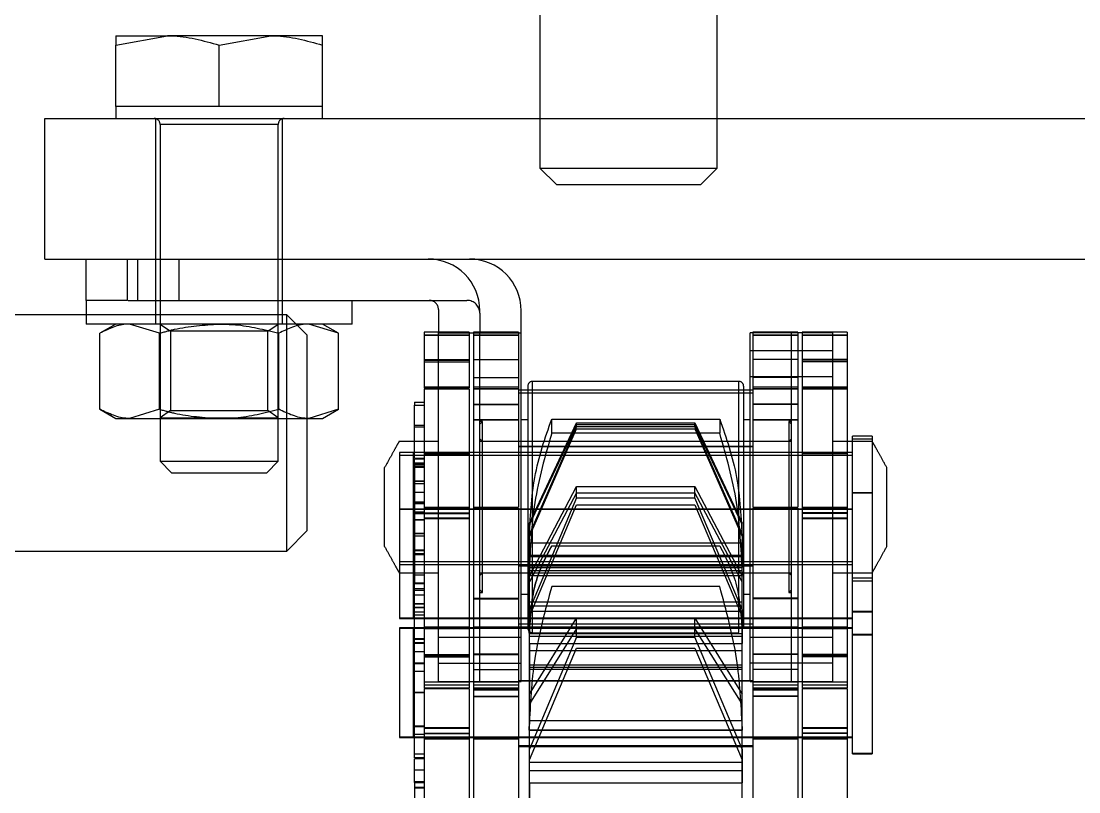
# Model space of a CAD drawing. Header units: metres. Extents: x 0 to 21025, y 0 to 14850.
# Drawn here: x 8611.35 to 8647.15, y 13245.87 to 13271.98 of the extents above; entities that cross this region are included whole.
import ezdxf

# ---------------------------------------------------------------- set-up
doc = ezdxf.new("R2010")
doc.units = ezdxf.units.M
doc.header["$LTSCALE"] = 25
doc.linetypes.add('HIDDEN2', pattern=[4.7625, 3.175, -1.5875])
doc.layers.add('ST1', color=7, linetype='HIDDEN2')

msp = doc.modelspace()

# ---------------------------------------------------------------- linework, layer by layer
at = {"layer": 'ST1'}
for p, q in [((8628.909, 13291.444), (8628.909, 13266.998)), ((8634.909, 13266.998), (8634.909, 13291.444)), ((8614.549, 13271.171), (8616.299, 13271.484)), ((8614.549, 13271.484), (8616.299, 13271.484)), ((8614.549, 13269.084), (8614.549, 13271.171)), ((8619.799, 13271.484), (8616.299, 13271.484)), ((8618.049, 13271.171), (8619.799, 13271.484)), ((8618.049, 13269.084), (8618.049, 13271.171)), ((8621.549, 13271.484), (8619.799, 13271.484)), ((8621.549, 13269.084), (8621.549, 13271.171)), ((8616.299, 13269.084), (8614.549, 13269.084)), ((8614.549, 13269.084), (8614.549, 13268.684)), ((8618.049, 13269.084), (8616.299, 13269.084)), ((8619.799, 13269.084), (8618.049, 13269.084)), ((8621.549, 13269.084), (8619.799, 13269.084)), ((8621.549, 13268.684), (8621.549, 13269.084)), ((8612.149, 13263.921), (8612.149, 13268.684)), ((8612.149, 13268.684), (8667.149, 13268.684)), ((8615.899, 13268.684), (8615.899, 13263.921)), ((8620.199, 13263.921), (8620.199, 13268.684)), ((8620.049, 13268.484), (8616.049, 13268.484)), ((8616.049, 13268.484), (8616.049, 13257.074)), ((8620.049, 13257.074), (8620.049, 13268.484)), ((8628.909, 13266.998), (8634.909, 13266.998)), ((8628.909, 13266.998), (8629.463, 13266.444)), ((8634.354, 13266.444), (8634.909, 13266.998)), ((8629.463, 13266.444), (8634.354, 13266.444)), ((8612.149, 13263.921), (8667.149, 13263.921)), ((8613.549, 13262.521), (8613.549, 13263.921)), ((8614.949, 13262.521), (8614.949, 13263.921)), ((8615.299, 13262.521), (8615.299, 13263.921)), ((8615.899, 13263.921), (8615.899, 13262.521)), ((8616.699, 13262.521), (8616.699, 13263.921)), ((8620.199, 13262.521), (8620.199, 13263.921)), ((8614.949, 13262.521), (8613.549, 13262.521)), ((8613.549, 13262.521), (8613.549, 13261.721)), ((8614.972, 13262.521), (8616.699, 13262.521)), ((8615.899, 13262.521), (8615.899, 13261.721)), ((8616.699, 13262.521), (8626.436, 13262.521)), ((8620.199, 13261.721), (8620.199, 13262.521)), ((8622.549, 13261.721), (8622.549, 13262.521)), ((8620.343, 13262.031), (8591.034, 13262.031)), ((8620.343, 13258.031), (8620.343, 13262.031)), ((8621.034, 13261.341), (8620.343, 13262.031)), ((8625.474, 13262.209), (8625.474, 13261.426)), ((8626.874, 13262.084), (8626.874, 13262.171)), ((8626.874, 13262.084), (8626.874, 13261.426)), ((8628.274, 13261.426), (8628.274, 13262.171)), ((8622.549, 13261.721), (8613.549, 13261.721)), ((8614.549, 13261.721), (8614.007, 13261.409)), ((8616.028, 13261.409), (8615.017, 13261.721)), ((8616.049, 13261.721), (8616.399, 13261.476)), ((8619.699, 13261.476), (8620.049, 13261.721)), ((8622.09, 13261.409), (8621.08, 13261.721)), ((8622.09, 13261.409), (8621.549, 13261.721)), ((8614.007, 13258.834), (8614.007, 13261.409)), ((8616.028, 13258.834), (8616.028, 13261.409)), ((8618.049, 13261.476), (8616.399, 13261.476)), ((8616.399, 13261.476), (8616.399, 13258.792)), ((8619.699, 13261.476), (8618.049, 13261.476)), ((8619.699, 13258.792), (8619.699, 13261.476)), ((8620.069, 13258.834), (8620.069, 13261.409)), ((8621.034, 13258.031), (8621.034, 13261.341)), ((8622.09, 13258.834), (8622.09, 13261.409)), ((8624.992, 13261.441), (8624.992, 13261.337)), ((8626.512, 13261.441), (8624.992, 13261.441)), ((8626.512, 13261.34), (8624.992, 13261.34)), ((8624.992, 13261.337), (8624.992, 13259.544)), ((8626.512, 13261.337), (8624.992, 13261.337)), ((8625.474, 13261.426), (8626.874, 13261.426)), ((8625.474, 13249.616), (8625.474, 13261.426)), ((8626.512, 13261.441), (8626.512, 13261.337)), ((8626.512, 13261.337), (8626.512, 13259.544)), ((8626.664, 13261.441), (8626.664, 13261.337)), ((8628.184, 13261.441), (8626.664, 13261.441)), ((8628.184, 13261.34), (8626.664, 13261.34)), ((8626.664, 13261.337), (8626.664, 13259.907)), ((8628.184, 13261.337), (8626.664, 13261.337)), ((8626.874, 13261.426), (8628.274, 13261.426)), ((8626.874, 13249.616), (8626.874, 13261.426)), ((8628.184, 13261.441), (8628.184, 13261.337)), ((8628.184, 13261.337), (8628.184, 13259.907)), ((8628.274, 13249.616), (8628.274, 13261.426)), ((8636.024, 13249.616), (8636.024, 13261.426)), ((8637.424, 13261.426), (8636.024, 13261.426)), ((8636.114, 13261.441), (8636.114, 13261.337)), ((8637.634, 13261.441), (8636.114, 13261.441)), ((8637.634, 13261.34), (8636.114, 13261.34)), ((8636.114, 13261.337), (8636.114, 13259.907)), ((8637.634, 13261.337), (8636.114, 13261.337)), ((8637.424, 13249.616), (8637.424, 13261.426)), ((8638.824, 13261.426), (8637.424, 13261.426)), ((8637.634, 13261.441), (8637.634, 13261.337)), ((8637.634, 13261.337), (8637.634, 13259.907)), ((8637.786, 13261.441), (8637.786, 13261.337)), ((8639.306, 13261.441), (8637.786, 13261.441)), ((8639.306, 13261.34), (8637.786, 13261.34)), ((8637.786, 13261.337), (8637.786, 13259.516)), ((8639.306, 13261.337), (8637.786, 13261.337)), ((8638.824, 13249.616), (8638.824, 13261.426)), ((8639.306, 13261.441), (8639.306, 13261.337)), ((8639.306, 13261.337), (8639.306, 13259.516)), ((8637.424, 13260.812), (8636.024, 13260.812)), ((8637.424, 13260.812), (8636.024, 13260.812)), ((8638.824, 13260.812), (8637.424, 13260.812)), ((8638.824, 13260.812), (8637.424, 13260.812)), ((8624.992, 13260.518), (8626.512, 13260.518)), ((8624.992, 13260.492), (8626.512, 13260.492)), ((8624.992, 13260.492), (8626.512, 13260.492)), ((8624.992, 13260.442), (8626.512, 13260.442)), ((8624.992, 13260.44), (8626.512, 13260.44)), ((8626.664, 13260.518), (8628.184, 13260.518)), ((8637.634, 13260.518), (8636.114, 13260.518)), ((8639.306, 13260.518), (8637.786, 13260.518)), ((8639.306, 13260.492), (8637.786, 13260.492)), ((8639.306, 13260.492), (8637.786, 13260.492)), ((8639.306, 13260.442), (8637.786, 13260.442)), ((8639.306, 13260.44), (8637.786, 13260.44)), ((8626.664, 13259.913), (8628.184, 13259.913)), ((8626.664, 13259.907), (8628.184, 13259.907)), ((8626.664, 13259.907), (8626.664, 13259.516)), ((8628.184, 13259.907), (8628.184, 13259.516)), ((8635.644, 13259.776), (8628.653, 13259.776)), ((8628.653, 13251.278), (8628.653, 13259.764)), ((8628.653, 13251.278), (8628.653, 13259.764)), ((8635.644, 13251.278), (8635.644, 13259.764)), ((8635.644, 13251.278), (8635.644, 13259.764)), ((8636.024, 13259.939), (8637.424, 13259.939)), ((8637.634, 13259.913), (8636.114, 13259.913)), ((8637.634, 13259.907), (8636.114, 13259.907)), ((8636.114, 13259.907), (8636.114, 13259.529)), ((8637.424, 13259.939), (8638.824, 13259.939)), ((8637.634, 13259.907), (8637.634, 13259.529)), ((8624.992, 13259.594), (8626.512, 13259.594)), ((8624.992, 13259.544), (8626.512, 13259.544)), ((8624.992, 13259.542), (8626.512, 13259.542)), ((8626.512, 13259.529), (8624.992, 13259.529)), ((8624.992, 13259.516), (8624.992, 13257.325)), ((8626.512, 13259.516), (8624.992, 13259.516)), ((8626.512, 13259.516), (8626.512, 13257.325)), ((8626.664, 13259.594), (8628.184, 13259.594)), ((8628.184, 13259.529), (8626.664, 13259.529)), ((8626.664, 13259.516), (8626.664, 13255.454)), ((8628.184, 13259.516), (8626.664, 13259.516)), ((8628.184, 13259.516), (8628.184, 13255.521)), ((8636.114, 13259.481), (8628.184, 13259.481)), ((8636.114, 13259.38), (8628.184, 13259.38)), ((8636.114, 13259.377), (8628.184, 13259.377)), ((8628.498, 13259.621), (8628.498, 13251.421)), ((8635.799, 13259.621), (8635.799, 13251.421)), ((8636.114, 13259.594), (8637.634, 13259.594)), ((8637.634, 13259.529), (8636.114, 13259.529)), ((8636.114, 13259.516), (8636.114, 13255.521)), ((8637.634, 13259.516), (8636.114, 13259.516)), ((8637.634, 13259.516), (8637.634, 13255.521)), ((8637.786, 13259.594), (8639.306, 13259.594)), ((8637.786, 13259.544), (8639.306, 13259.544)), ((8637.786, 13259.542), (8639.306, 13259.542)), ((8639.306, 13259.529), (8637.786, 13259.529)), ((8637.786, 13259.516), (8637.786, 13257.325)), ((8639.306, 13259.516), (8637.786, 13259.516)), ((8639.306, 13259.516), (8639.306, 13257.325)), ((8624.659, 13259.073), (8624.992, 13259.073)), ((8624.659, 13259.073), (8624.659, 13258.972)), ((8624.659, 13259.073), (8624.992, 13259.073)), ((8626.664, 13259.008), (8628.184, 13259.008)), ((8626.664, 13258.996), (8628.184, 13258.996)), ((8637.634, 13259.008), (8636.114, 13259.008)), ((8637.634, 13258.996), (8636.114, 13258.996)), ((8614.007, 13258.834), (8614.549, 13258.521)), ((8616.028, 13258.834), (8615.017, 13258.521)), ((8616.399, 13258.792), (8616.049, 13258.547)), ((8616.399, 13258.792), (8619.699, 13258.792)), ((8620.049, 13258.547), (8619.699, 13258.792)), ((8622.09, 13258.834), (8621.08, 13258.521)), ((8621.549, 13258.521), (8622.09, 13258.834)), ((8624.659, 13258.972), (8624.992, 13258.972)), ((8624.659, 13258.969), (8624.992, 13258.969)), ((8624.659, 13257.161), (8624.659, 13258.969)), ((8614.549, 13258.521), (8615.017, 13258.521)), ((8615.017, 13258.521), (8618.049, 13258.521)), ((8616.049, 13258.547), (8618.049, 13258.547)), ((8616.049, 13258.547), (8616.049, 13258.521)), ((8618.049, 13258.547), (8620.049, 13258.547)), ((8618.049, 13258.521), (8621.08, 13258.521)), ((8620.049, 13258.521), (8620.049, 13258.547)), ((8621.08, 13258.521), (8621.549, 13258.521)), ((8624.659, 13258.296), (8624.992, 13258.296)), ((8626.664, 13258.486), (8628.184, 13258.486)), ((8626.664, 13258.477), (8628.184, 13258.477)), ((8626.963, 13258.414), (8626.874, 13258.414)), ((8626.963, 13258.414), (8626.874, 13258.325)), ((8626.963, 13252.629), (8626.963, 13258.414)), ((8628.498, 13258.476), (8628.274, 13258.476)), ((8628.549, 13254.981), (8630.149, 13258.379)), ((8630.149, 13258.312), (8628.549, 13254.934)), ((8629.305, 13258.023), (8629.305, 13258.499)), ((8629.305, 13258.499), (8634.992, 13258.499)), ((8630.149, 13258.253), (8630.149, 13258.379)), ((8630.149, 13258.379), (8634.149, 13258.379)), ((8630.149, 13258.312), (8634.149, 13258.312)), ((8634.149, 13258.253), (8634.149, 13258.379)), ((8634.149, 13258.379), (8635.749, 13254.981)), ((8635.749, 13254.934), (8634.149, 13258.312)), ((8634.992, 13258.499), (8634.992, 13258.023)), ((8636.024, 13258.476), (8635.799, 13258.476)), ((8636.114, 13258.486), (8637.634, 13258.486)), ((8636.114, 13258.477), (8637.634, 13258.477)), ((8637.335, 13258.414), (8637.335, 13255.521)), ((8637.424, 13258.325), (8637.335, 13258.414)), ((8637.424, 13258.414), (8637.335, 13258.414)), ((8620.343, 13254.031), (8620.343, 13258.031)), ((8621.034, 13254.722), (8621.034, 13258.031)), ((8624.659, 13258.244), (8624.992, 13258.244)), ((8624.659, 13258.243), (8624.992, 13258.243)), ((8630.149, 13258.253), (8628.549, 13254.618)), ((8628.549, 13254.522), (8630.149, 13258.17)), ((8634.992, 13258.023), (8629.305, 13258.023)), ((8630.149, 13258.253), (8634.149, 13258.253)), ((8630.149, 13258.17), (8634.149, 13258.17)), ((8635.749, 13254.618), (8634.149, 13258.253)), ((8634.149, 13258.17), (8635.749, 13254.522)), ((8639.49, 13257.816), (8639.49, 13257.92)), ((8640.149, 13257.92), (8639.49, 13257.92)), ((8640.149, 13257.92), (8640.149, 13257.816)), ((8625.474, 13257.746), (8624.142, 13257.746)), ((8626.963, 13257.746), (8626.874, 13257.835)), ((8626.963, 13257.746), (8626.874, 13257.746)), ((8637.335, 13257.746), (8626.963, 13257.746)), ((8636.114, 13257.569), (8628.184, 13257.569)), ((8637.424, 13257.835), (8637.335, 13257.746)), ((8637.424, 13257.746), (8637.335, 13257.746)), ((8640.155, 13257.746), (8638.824, 13257.746)), ((8640.149, 13257.819), (8639.49, 13257.819)), ((8639.49, 13255.995), (8639.49, 13257.816)), ((8640.149, 13257.816), (8639.49, 13257.816)), ((8640.149, 13257.816), (8640.149, 13255.995)), ((8624.149, 13257.366), (8624.149, 13257.262)), ((8624.623, 13257.366), (8624.149, 13257.366)), ((8624.623, 13257.265), (8624.149, 13257.265)), ((8624.149, 13257.262), (8624.149, 13255.406)), ((8624.623, 13257.262), (8624.149, 13257.262)), ((8624.623, 13257.262), (8624.623, 13257.366)), ((8624.623, 13255.441), (8624.623, 13257.262)), ((8626.512, 13257.366), (8624.659, 13257.366)), ((8626.512, 13257.265), (8624.659, 13257.265)), ((8626.512, 13257.262), (8624.659, 13257.262)), ((8639.49, 13257.366), (8624.992, 13257.366)), ((8624.992, 13257.341), (8626.512, 13257.341)), ((8624.992, 13257.325), (8626.512, 13257.325)), ((8624.992, 13257.325), (8624.992, 13255.48)), ((8639.49, 13257.265), (8624.992, 13257.265)), ((8639.49, 13257.262), (8624.992, 13257.262)), ((8626.512, 13257.325), (8626.512, 13255.48)), ((8628.184, 13257.366), (8626.664, 13257.366)), ((8628.184, 13257.265), (8626.664, 13257.265)), ((8628.184, 13257.262), (8626.664, 13257.262)), ((8636.114, 13257.556), (8628.184, 13257.556)), ((8636.114, 13257.366), (8628.184, 13257.366)), ((8636.114, 13257.265), (8628.184, 13257.265)), ((8636.114, 13257.262), (8628.184, 13257.262)), ((8637.634, 13257.366), (8636.114, 13257.366)), ((8637.634, 13257.265), (8636.114, 13257.265)), ((8637.634, 13257.262), (8636.114, 13257.262)), ((8639.306, 13257.366), (8637.786, 13257.366)), ((8639.306, 13257.341), (8637.786, 13257.341)), ((8639.306, 13257.325), (8637.786, 13257.325)), ((8637.786, 13257.325), (8637.786, 13255.48)), ((8639.306, 13257.265), (8637.786, 13257.265)), ((8639.306, 13257.262), (8637.786, 13257.262)), ((8639.306, 13257.325), (8639.306, 13255.48)), ((8616.049, 13257.074), (8620.049, 13257.074)), ((8616.049, 13257.074), (8616.439, 13256.684)), ((8619.659, 13256.684), (8620.049, 13257.074)), ((8623.649, 13254.186), (8623.649, 13256.856)), ((8624.992, 13256.997), (8624.623, 13256.997)), ((8624.992, 13256.896), (8624.623, 13256.896)), ((8624.992, 13256.893), (8624.623, 13256.893)), ((8624.992, 13257.161), (8624.659, 13257.161)), ((8624.659, 13256.964), (8624.659, 13257.148)), ((8624.992, 13257.148), (8624.659, 13257.148)), ((8624.659, 13257.024), (8624.992, 13257.024)), ((8624.659, 13257.006), (8624.992, 13257.006)), ((8624.659, 13256.997), (8624.992, 13256.997)), ((8624.659, 13256.978), (8624.992, 13256.978)), ((8624.659, 13256.964), (8624.992, 13256.964)), ((8624.659, 13256.964), (8624.659, 13252.928)), ((8624.659, 13256.888), (8624.992, 13256.888)), ((8624.659, 13256.871), (8624.992, 13256.871)), ((8640.649, 13254.186), (8640.649, 13256.856)), ((8616.439, 13256.684), (8619.659, 13256.684)), ((8624.659, 13256.406), (8624.992, 13256.406)), ((8624.659, 13256.393), (8624.992, 13256.393)), ((8624.659, 13256.393), (8624.992, 13256.393)), ((8624.659, 13256.318), (8624.992, 13256.318)), ((8624.659, 13256.315), (8624.992, 13256.315)), ((8628.549, 13253.181), (8630.149, 13256.221)), ((8630.149, 13255.83), (8630.149, 13256.221)), ((8630.149, 13256.221), (8634.149, 13256.221)), ((8634.149, 13255.83), (8634.149, 13256.221)), ((8634.149, 13256.221), (8635.749, 13253.181)), ((8624.659, 13256.023), (8624.992, 13256.023)), ((8630.149, 13256.005), (8628.549, 13252.991)), ((8630.149, 13255.83), (8628.549, 13252.055)), ((8630.149, 13256.005), (8634.149, 13256.005)), ((8630.149, 13255.83), (8634.149, 13255.83)), ((8635.749, 13252.991), (8634.149, 13256.005)), ((8635.749, 13252.055), (8634.149, 13255.83)), ((8640.149, 13256.008), (8639.49, 13256.008)), ((8639.49, 13251.959), (8639.49, 13255.995)), ((8640.149, 13255.995), (8639.49, 13255.995)), ((8640.149, 13255.995), (8640.149, 13251.959)), ((8624.623, 13255.454), (8624.149, 13255.454)), ((8624.149, 13255.441), (8624.149, 13251.751)), ((8624.623, 13255.441), (8624.149, 13255.441)), ((8624.623, 13253.01), (8624.623, 13255.441)), ((8624.659, 13255.699), (8624.992, 13255.699)), ((8624.659, 13255.648), (8624.992, 13255.648)), ((8624.659, 13255.646), (8624.992, 13255.646)), ((8626.512, 13255.454), (8624.659, 13255.454)), ((8626.512, 13255.441), (8624.659, 13255.441)), ((8626.512, 13255.503), (8624.992, 13255.503)), ((8624.992, 13255.48), (8624.992, 13249.39)), ((8626.512, 13255.48), (8624.992, 13255.48)), ((8639.49, 13255.454), (8624.992, 13255.454)), ((8639.49, 13255.441), (8624.992, 13255.441)), ((8626.512, 13255.48), (8626.512, 13249.39)), ((8628.184, 13255.503), (8626.664, 13255.503)), ((8626.664, 13255.48), (8626.664, 13252.408)), ((8628.184, 13255.48), (8626.664, 13255.48)), ((8628.184, 13255.454), (8626.664, 13255.454)), ((8628.184, 13255.441), (8626.664, 13255.441)), ((8628.184, 13255.48), (8628.184, 13252.408)), ((8636.114, 13255.454), (8628.184, 13255.454)), ((8636.114, 13255.441), (8628.184, 13255.441)), ((8628.549, 13251.818), (8630.149, 13255.598)), ((8630.149, 13255.598), (8634.149, 13255.598)), ((8634.149, 13255.598), (8635.749, 13251.818)), ((8637.634, 13255.503), (8636.114, 13255.503)), ((8636.114, 13255.48), (8636.114, 13252.408)), ((8637.634, 13255.48), (8636.114, 13255.48)), ((8637.634, 13255.454), (8636.114, 13255.454)), ((8637.634, 13255.441), (8636.114, 13255.441)), ((8637.335, 13255.521), (8637.335, 13252.629)), ((8637.634, 13255.48), (8637.634, 13252.408)), ((8639.306, 13255.503), (8637.786, 13255.503)), ((8637.786, 13255.48), (8637.786, 13249.39)), ((8639.306, 13255.48), (8637.786, 13255.48)), ((8639.306, 13255.454), (8637.786, 13255.454)), ((8639.306, 13255.441), (8637.786, 13255.441)), ((8639.306, 13255.48), (8639.306, 13249.39)), ((8624.992, 13255.085), (8624.623, 13255.085)), ((8624.992, 13255.072), (8624.623, 13255.072)), ((8624.659, 13255.348), (8624.992, 13255.348)), ((8624.992, 13255.344), (8624.659, 13255.344)), ((8624.992, 13255.294), (8624.659, 13255.294)), ((8624.992, 13255.292), (8624.659, 13255.292)), ((8624.992, 13255.328), (8626.512, 13255.328)), ((8624.992, 13255.307), (8626.512, 13255.307)), ((8624.992, 13255.154), (8626.512, 13255.154)), ((8624.992, 13255.133), (8626.512, 13255.133)), ((8639.306, 13255.328), (8637.786, 13255.328)), ((8639.306, 13255.307), (8637.786, 13255.307)), ((8637.786, 13255.154), (8639.306, 13255.154)), ((8637.786, 13255.133), (8639.306, 13255.133)), ((8620.343, 13254.031), (8621.034, 13254.722)), ((8628.549, 13254.618), (8628.549, 13254.981)), ((8635.749, 13254.618), (8635.749, 13254.981)), ((8624.659, 13254.636), (8624.992, 13254.636)), ((8624.659, 13254.624), (8624.992, 13254.624)), ((8624.659, 13254.623), (8624.992, 13254.623)), ((8624.659, 13254.549), (8624.992, 13254.549)), ((8624.659, 13254.546), (8624.992, 13254.546)), ((8628.544, 13254.428), (8628.544, 13253.329)), ((8628.549, 13253.476), (8628.549, 13254.618)), ((8635.749, 13254.618), (8635.749, 13253.476)), ((8635.754, 13253.329), (8635.754, 13254.428)), ((8591.034, 13254.031), (8620.343, 13254.031)), ((8624.623, 13254.045), (8624.992, 13254.045)), ((8624.659, 13254.072), (8624.992, 13254.072)), ((8624.659, 13254.054), (8624.992, 13254.054)), ((8624.659, 13254.045), (8624.992, 13254.045)), ((8628.544, 13254.309), (8635.754, 13254.309)), ((8629.305, 13254.206), (8634.992, 13254.206)), ((8624.149, 13253.676), (8624.623, 13253.676)), ((8624.623, 13253.944), (8624.992, 13253.944)), ((8624.623, 13253.941), (8624.992, 13253.941)), ((8624.659, 13253.936), (8624.992, 13253.936)), ((8624.659, 13253.935), (8624.992, 13253.935)), ((8624.659, 13253.921), (8624.992, 13253.921)), ((8624.659, 13253.919), (8624.992, 13253.919)), ((8624.659, 13253.676), (8626.512, 13253.676)), ((8624.992, 13253.676), (8639.49, 13253.676)), ((8626.664, 13253.676), (8628.184, 13253.676)), ((8628.184, 13253.676), (8636.114, 13253.676)), ((8628.549, 13253.89), (8635.749, 13253.89)), ((8628.549, 13253.847), (8635.749, 13253.847)), ((8636.114, 13253.676), (8637.634, 13253.676)), ((8637.786, 13253.676), (8639.306, 13253.676)), ((8624.142, 13253.296), (8625.474, 13253.296)), ((8624.149, 13253.575), (8624.623, 13253.575)), ((8624.149, 13253.572), (8624.623, 13253.572)), ((8624.659, 13253.575), (8626.512, 13253.575)), ((8624.659, 13253.572), (8626.512, 13253.572)), ((8624.992, 13253.575), (8639.49, 13253.575)), ((8624.992, 13253.572), (8639.49, 13253.572)), ((8626.664, 13253.575), (8628.184, 13253.575)), ((8626.664, 13253.572), (8628.184, 13253.572)), ((8626.874, 13253.296), (8626.963, 13253.296)), ((8626.874, 13253.207), (8626.963, 13253.296)), ((8626.963, 13253.296), (8637.335, 13253.296)), ((8628.184, 13253.575), (8636.114, 13253.575)), ((8628.184, 13253.572), (8636.114, 13253.572)), ((8636.114, 13253.543), (8628.184, 13253.543)), ((8636.114, 13253.52), (8628.184, 13253.52)), ((8628.544, 13253.329), (8628.544, 13253.2)), ((8628.544, 13253.2), (8628.544, 13253.329)), ((8628.549, 13253.476), (8635.749, 13253.476)), ((8628.549, 13253.476), (8628.549, 13253.181)), ((8628.549, 13253.378), (8635.749, 13253.378)), ((8635.749, 13253.181), (8635.749, 13253.476)), ((8635.754, 13253.2), (8635.754, 13253.329)), ((8635.754, 13253.329), (8635.754, 13253.2)), ((8636.114, 13253.575), (8637.634, 13253.575)), ((8636.114, 13253.572), (8637.634, 13253.572)), ((8637.335, 13253.296), (8637.424, 13253.296)), ((8637.335, 13253.296), (8637.424, 13253.207)), ((8637.786, 13253.575), (8639.306, 13253.575)), ((8637.786, 13253.572), (8639.306, 13253.572)), ((8638.824, 13253.296), (8640.155, 13253.296)), ((8624.623, 13251.751), (8624.623, 13253.01)), ((8624.659, 13253.224), (8624.992, 13253.224)), ((8624.659, 13252.951), (8624.992, 13252.951)), ((8624.659, 13252.928), (8624.992, 13252.928)), ((8624.659, 13247.022), (8624.659, 13252.928)), ((8628.544, 13253.2), (8635.754, 13253.2)), ((8628.544, 13253.2), (8628.544, 13251.249)), ((8628.549, 13252.055), (8628.549, 13253.181)), ((8635.749, 13252.055), (8635.749, 13253.181)), ((8635.754, 13251.249), (8635.754, 13253.2)), ((8639.49, 13253.123), (8640.149, 13253.123)), ((8639.49, 13253.022), (8640.149, 13253.022)), ((8639.49, 13253.019), (8640.149, 13253.019)), ((8624.992, 13252.747), (8624.659, 13252.747)), ((8624.992, 13252.697), (8624.659, 13252.697)), ((8624.992, 13252.696), (8624.659, 13252.696)), ((8626.874, 13252.718), (8626.963, 13252.629)), ((8626.874, 13252.629), (8626.963, 13252.629)), ((8628.274, 13252.566), (8628.498, 13252.566)), ((8634.992, 13252.834), (8629.305, 13252.834)), ((8635.799, 13252.566), (8636.024, 13252.566)), ((8637.335, 13252.629), (8637.424, 13252.718)), ((8637.335, 13252.629), (8637.424, 13252.629)), ((8624.659, 13252.549), (8624.992, 13252.549)), ((8624.659, 13252.257), (8624.992, 13252.257)), ((8624.659, 13252.243), (8624.992, 13252.243)), ((8626.664, 13252.434), (8628.184, 13252.434)), ((8626.664, 13252.408), (8628.184, 13252.408)), ((8626.664, 13252.408), (8626.664, 13249.359)), ((8628.184, 13252.408), (8628.184, 13249.359)), ((8628.544, 13252.31), (8635.754, 13252.31)), ((8637.634, 13252.434), (8636.114, 13252.434)), ((8637.634, 13252.408), (8636.114, 13252.408)), ((8636.114, 13252.408), (8636.114, 13249.359)), ((8637.634, 13252.408), (8637.634, 13249.359)), ((8624.623, 13252.133), (8624.992, 13252.133)), ((8624.623, 13252.12), (8624.992, 13252.12)), ((8624.659, 13251.969), (8624.992, 13251.969)), ((8624.659, 13251.969), (8624.992, 13251.969)), ((8624.659, 13251.869), (8624.992, 13251.869)), ((8624.659, 13251.866), (8624.992, 13251.866)), ((8628.549, 13252.177), (8635.749, 13252.177)), ((8628.549, 13250.895), (8628.549, 13252.055)), ((8628.549, 13251.994), (8635.749, 13251.994)), ((8635.749, 13252.055), (8635.749, 13250.895)), ((8640.149, 13251.981), (8639.49, 13251.981)), ((8639.49, 13247.162), (8639.49, 13251.959)), ((8640.149, 13251.959), (8639.49, 13251.959)), ((8640.149, 13251.959), (8640.149, 13247.162)), ((8624.149, 13251.764), (8624.623, 13251.764)), ((8624.149, 13251.751), (8624.623, 13251.751)), ((8624.659, 13251.764), (8626.512, 13251.764)), ((8624.659, 13251.751), (8626.512, 13251.751)), ((8624.992, 13251.764), (8639.49, 13251.764)), ((8624.992, 13251.751), (8639.49, 13251.751)), ((8626.664, 13251.764), (8628.184, 13251.764)), ((8626.664, 13251.751), (8628.184, 13251.751)), ((8628.184, 13251.764), (8636.114, 13251.764)), ((8628.184, 13251.751), (8636.114, 13251.751)), ((8628.184, 13251.561), (8636.114, 13251.561)), ((8628.549, 13249.179), (8630.149, 13251.762)), ((8630.149, 13251.119), (8630.149, 13251.762)), ((8630.149, 13251.762), (8634.149, 13251.762)), ((8634.149, 13251.119), (8634.149, 13251.762)), ((8634.149, 13251.762), (8635.749, 13249.179)), ((8636.114, 13251.764), (8637.634, 13251.764)), ((8636.114, 13251.751), (8637.634, 13251.751)), ((8637.786, 13251.764), (8639.306, 13251.764)), ((8637.786, 13251.751), (8639.306, 13251.751)), ((8624.149, 13251.428), (8624.149, 13251.405)), ((8624.623, 13251.428), (8624.149, 13251.428)), ((8624.149, 13251.405), (8624.149, 13247.715)), ((8624.623, 13251.405), (8624.149, 13251.405)), ((8624.623, 13251.405), (8624.623, 13251.428)), ((8624.623, 13248.974), (8624.623, 13251.405)), ((8626.512, 13251.428), (8624.659, 13251.428)), ((8626.512, 13251.405), (8624.659, 13251.405)), ((8626.512, 13251.448), (8624.992, 13251.448)), ((8639.49, 13251.428), (8624.992, 13251.428)), ((8639.49, 13251.405), (8624.992, 13251.405)), ((8626.512, 13251.398), (8624.992, 13251.398)), ((8626.512, 13251.396), (8624.992, 13251.396)), ((8628.184, 13251.448), (8626.664, 13251.448)), ((8628.184, 13251.428), (8626.664, 13251.428)), ((8628.184, 13251.405), (8626.664, 13251.405)), ((8628.184, 13251.46), (8636.114, 13251.46)), ((8628.184, 13251.457), (8636.114, 13251.457)), ((8636.114, 13251.428), (8628.184, 13251.428)), ((8636.114, 13251.405), (8628.184, 13251.405)), ((8628.544, 13251.249), (8628.544, 13248.084)), ((8628.544, 13251.153), (8635.754, 13251.153)), ((8630.149, 13251.405), (8628.549, 13248.853)), ((8628.549, 13251.241), (8635.749, 13251.241)), ((8630.149, 13251.119), (8628.549, 13247.326)), ((8628.653, 13251.266), (8635.644, 13251.266)), ((8630.149, 13251.405), (8634.149, 13251.405)), ((8630.149, 13251.119), (8634.149, 13251.119)), ((8635.749, 13248.853), (8634.149, 13251.405)), ((8635.749, 13247.326), (8634.149, 13251.119)), ((8635.754, 13248.084), (8635.754, 13251.249)), ((8637.634, 13251.448), (8636.114, 13251.448)), ((8637.634, 13251.428), (8636.114, 13251.428)), ((8637.634, 13251.405), (8636.114, 13251.405)), ((8639.306, 13251.448), (8637.786, 13251.448)), ((8639.306, 13251.428), (8637.786, 13251.428)), ((8639.306, 13251.405), (8637.786, 13251.405)), ((8639.306, 13251.398), (8637.786, 13251.398)), ((8639.306, 13251.396), (8637.786, 13251.396)), ((8639.49, 13251.211), (8640.149, 13251.211)), ((8639.49, 13251.198), (8640.149, 13251.198)), ((8624.992, 13251.059), (8624.623, 13251.059)), ((8624.992, 13251.036), (8624.623, 13251.036)), ((8624.659, 13250.935), (8624.992, 13250.935)), ((8624.659, 13250.914), (8624.992, 13250.914)), ((8626.874, 13251.103), (8625.474, 13251.103)), ((8628.274, 13251.103), (8626.874, 13251.103)), ((8628.549, 13250.895), (8635.749, 13250.895)), ((8628.549, 13250.895), (8628.549, 13249.179)), ((8635.749, 13249.179), (8635.749, 13250.895)), ((8637.424, 13251.103), (8636.024, 13251.103)), ((8638.824, 13251.103), (8637.424, 13251.103)), ((8624.659, 13250.632), (8624.992, 13250.632)), ((8624.992, 13250.525), (8626.512, 13250.525)), ((8624.992, 13250.5), (8626.512, 13250.5)), ((8624.992, 13250.499), (8626.512, 13250.499)), ((8624.992, 13250.449), (8626.512, 13250.449)), ((8624.992, 13250.447), (8626.512, 13250.447)), ((8628.184, 13250.544), (8626.664, 13250.544)), ((8628.184, 13250.537), (8626.664, 13250.537)), ((8626.664, 13250.525), (8628.184, 13250.525)), ((8628.549, 13246.956), (8630.149, 13250.746)), ((8628.549, 13250.658), (8635.749, 13250.658)), ((8630.149, 13250.746), (8634.149, 13250.746)), ((8634.149, 13250.746), (8635.749, 13246.956)), ((8637.634, 13250.544), (8636.114, 13250.544)), ((8637.634, 13250.537), (8636.114, 13250.537)), ((8637.634, 13250.525), (8636.114, 13250.525)), ((8639.306, 13250.525), (8637.786, 13250.525)), ((8639.306, 13250.5), (8637.786, 13250.5)), ((8639.306, 13250.499), (8637.786, 13250.499)), ((8639.306, 13250.449), (8637.786, 13250.449)), ((8639.306, 13250.447), (8637.786, 13250.447)), ((8624.659, 13250.24), (8624.992, 13250.24)), ((8624.659, 13250.228), (8624.992, 13250.228)), ((8625.474, 13250.23), (8626.874, 13250.23)), ((8625.474, 13250.23), (8626.874, 13250.23)), ((8626.874, 13250.23), (8628.274, 13250.23)), ((8626.874, 13250.23), (8628.274, 13250.23)), ((8628.544, 13250.103), (8635.754, 13250.103)), ((8628.549, 13250.179), (8635.749, 13250.179)), ((8637.424, 13250.23), (8636.024, 13250.23)), ((8637.424, 13250.23), (8636.024, 13250.23)), ((8638.824, 13250.23), (8637.424, 13250.23)), ((8638.824, 13250.23), (8637.424, 13250.23)), ((8624.659, 13249.958), (8624.992, 13249.958)), ((8626.664, 13250.022), (8628.184, 13250.022)), ((8626.664, 13250.017), (8628.184, 13250.017)), ((8628.549, 13250.035), (8635.749, 13250.035)), ((8637.634, 13250.022), (8636.114, 13250.022)), ((8637.634, 13250.017), (8636.114, 13250.017)), ((8624.992, 13249.601), (8626.512, 13249.601)), ((8624.992, 13249.5), (8626.512, 13249.5)), ((8624.992, 13249.497), (8626.512, 13249.497)), ((8626.512, 13249.39), (8624.992, 13249.39)), ((8624.992, 13249.359), (8624.992, 13245.314)), ((8626.512, 13249.359), (8624.992, 13249.359)), ((8625.474, 13249.616), (8626.874, 13249.616)), ((8626.512, 13249.359), (8626.512, 13245.314)), ((8626.664, 13249.601), (8628.184, 13249.601)), ((8626.664, 13249.5), (8628.184, 13249.5)), ((8626.664, 13249.497), (8628.184, 13249.497)), ((8628.184, 13249.39), (8626.664, 13249.39)), ((8626.664, 13249.378), (8628.184, 13249.378)), ((8626.664, 13249.366), (8628.184, 13249.366)), ((8626.664, 13249.359), (8626.664, 13241.349)), ((8628.184, 13249.359), (8626.664, 13249.359)), ((8626.664, 13249.347), (8628.184, 13249.347)), ((8626.664, 13249.335), (8628.184, 13249.335)), ((8626.874, 13249.616), (8628.274, 13249.616)), ((8628.184, 13249.649), (8636.114, 13249.649)), ((8628.184, 13249.636), (8636.114, 13249.636)), ((8628.184, 13249.359), (8628.184, 13241.349)), ((8636.024, 13249.616), (8637.424, 13249.616)), ((8636.114, 13249.601), (8637.634, 13249.601)), ((8636.114, 13249.5), (8637.634, 13249.5)), ((8636.114, 13249.497), (8637.634, 13249.497)), ((8637.634, 13249.39), (8636.114, 13249.39)), ((8637.634, 13249.378), (8636.114, 13249.378)), ((8636.114, 13249.366), (8637.634, 13249.366)), ((8636.114, 13249.359), (8636.114, 13241.349)), ((8637.634, 13249.359), (8636.114, 13249.359)), ((8637.634, 13249.347), (8636.114, 13249.347)), ((8636.114, 13249.335), (8637.634, 13249.335)), ((8637.424, 13249.616), (8638.824, 13249.616)), ((8637.634, 13249.359), (8637.634, 13241.349)), ((8637.786, 13249.601), (8639.306, 13249.601)), ((8637.786, 13249.5), (8639.306, 13249.5)), ((8637.786, 13249.497), (8639.306, 13249.497)), ((8639.306, 13249.39), (8637.786, 13249.39)), ((8637.786, 13249.359), (8637.786, 13245.314)), ((8639.306, 13249.359), (8637.786, 13249.359)), ((8639.306, 13249.359), (8639.306, 13245.314)), ((8624.623, 13247.715), (8624.623, 13248.974)), ((8624.659, 13249.257), (8624.992, 13249.257)), ((8624.659, 13249.236), (8624.992, 13249.236)), ((8626.664, 13249.117), (8628.184, 13249.117)), ((8626.664, 13249.107), (8628.184, 13249.107)), ((8628.549, 13247.326), (8628.549, 13249.179)), ((8635.749, 13247.326), (8635.749, 13249.179)), ((8637.634, 13249.117), (8636.114, 13249.117)), ((8637.634, 13249.107), (8636.114, 13249.107)), ((8628.549, 13248.295), (8635.749, 13248.295)), ((8624.623, 13248.107), (8624.992, 13248.107)), ((8624.623, 13248.084), (8624.992, 13248.084)), ((8626.512, 13248.038), (8624.992, 13248.038)), ((8626.512, 13248.023), (8624.992, 13248.023)), ((8628.544, 13248.084), (8628.544, 13247.96)), ((8628.544, 13247.96), (8628.544, 13248.084)), ((8628.544, 13247.96), (8635.754, 13247.96)), ((8628.544, 13247.96), (8628.544, 13244.173)), ((8628.549, 13247.978), (8635.749, 13247.978)), ((8635.754, 13247.96), (8635.754, 13248.084)), ((8635.754, 13248.084), (8635.754, 13247.96)), ((8635.754, 13244.173), (8635.754, 13247.96)), ((8639.306, 13248.038), (8637.786, 13248.038)), ((8639.306, 13248.023), (8637.786, 13248.023)), ((8624.149, 13247.738), (8624.623, 13247.738)), ((8624.149, 13247.715), (8624.623, 13247.715)), ((8624.659, 13247.832), (8624.992, 13247.832)), ((8624.659, 13247.738), (8626.512, 13247.738)), ((8624.659, 13247.715), (8626.512, 13247.715)), ((8624.992, 13247.864), (8626.512, 13247.864)), ((8624.992, 13247.85), (8626.512, 13247.85)), ((8624.992, 13247.738), (8639.49, 13247.738)), ((8624.992, 13247.715), (8639.49, 13247.715)), ((8624.992, 13247.689), (8626.512, 13247.689)), ((8624.992, 13247.676), (8626.512, 13247.676)), ((8626.664, 13247.738), (8628.184, 13247.738)), ((8626.664, 13247.715), (8628.184, 13247.715)), ((8626.664, 13247.689), (8628.184, 13247.689)), ((8626.664, 13247.676), (8628.184, 13247.676)), ((8628.184, 13247.738), (8636.114, 13247.738)), ((8628.184, 13247.715), (8636.114, 13247.715)), ((8636.114, 13247.738), (8637.634, 13247.738)), ((8636.114, 13247.715), (8637.634, 13247.715)), ((8636.114, 13247.689), (8637.634, 13247.689)), ((8636.114, 13247.676), (8637.634, 13247.676)), ((8639.306, 13247.864), (8637.786, 13247.864)), ((8639.306, 13247.85), (8637.786, 13247.85)), ((8637.786, 13247.738), (8639.306, 13247.738)), ((8637.786, 13247.715), (8639.306, 13247.715)), ((8637.786, 13247.689), (8639.306, 13247.689)), ((8637.786, 13247.676), (8639.306, 13247.676)), ((8636.114, 13247.43), (8628.184, 13247.43)), ((8636.114, 13247.399), (8628.184, 13247.399)), ((8628.549, 13246.185), (8628.549, 13247.326)), ((8635.749, 13247.326), (8635.749, 13246.185)), ((8639.49, 13247.184), (8640.149, 13247.184)), ((8624.659, 13247.158), (8624.992, 13247.158)), ((8624.992, 13247.022), (8624.659, 13247.022)), ((8624.659, 13246.195), (8624.659, 13246.991)), ((8624.992, 13246.991), (8624.659, 13246.991)), ((8628.549, 13246.883), (8635.749, 13246.883)), ((8639.49, 13247.162), (8640.149, 13247.162)), ((8624.659, 13246.622), (8624.992, 13246.622)), ((8628.549, 13246.6), (8635.749, 13246.6)), ((8624.659, 13246.228), (8624.992, 13246.228)), ((8624.659, 13246.214), (8624.992, 13246.214)), ((8624.659, 13246.195), (8624.992, 13246.195)), ((8624.659, 13246.195), (8624.659, 13238.185)), ((8624.659, 13246.192), (8624.992, 13246.192)), ((8628.549, 13246.185), (8635.749, 13246.185)), ((8628.549, 13246.185), (8628.549, 13243.104)), ((8635.749, 13243.104), (8635.749, 13246.185)), ((8624.659, 13246.031), (8624.992, 13246.031)), ((8624.659, 13246.008), (8624.992, 13246.008))]:
    msp.add_line(p, q, dxfattribs=at)
for centre, radius, start, end in [((8615.849, 13268.484), 0.2, 0, 90), ((8620.249, 13268.484), 0.2, 90, 180), ((8625.124, 13262.171), 1.75, 0, 90), ((8626.524, 13262.171), 1.75, 0, 90), ((8625.161, 13262.209), 0.312, 0, 90), ((8626.436, 13262.084), 0.438, 0, 90), ((8628.653, 13259.621), 0.155, 90, 180), ((8635.644, 13259.621), 0.155, 0, 90), ((8628.653, 13251.421), 0.155, 180, 270)]:
    msp.add_arc(centre, radius, start, end, dxfattribs=at)
for points, knots in [([(8614.549, 13271.484), (8614.549, 13271.481), (8614.549, 13271.466), (8614.549, 13271.3), (8614.549, 13271.171)], [0, 0, 0, 0, 0.221869, 1, 1, 1, 1]), ([(8616.299, 13271.484), (8616.34, 13271.483), (8616.931, 13271.479), (8617.51, 13271.319), (8618.049, 13271.171)], [0, 0, 0, 0, 0.070174, 1, 1, 1, 1]), ([(8619.799, 13271.484), (8619.84, 13271.483), (8620.431, 13271.479), (8621.01, 13271.319), (8621.549, 13271.171)], [0, 0, 0, 0, 0.070174, 1, 1, 1, 1]), ([(8621.549, 13271.171), (8621.549, 13271.3), (8621.549, 13271.466), (8621.549, 13271.481), (8621.549, 13271.484)], [0, 0, 0, 0, 0.778131, 1, 1, 1, 1]), ([(8615.017, 13261.721), (8614.994, 13261.721), (8614.652, 13261.716), (8614.318, 13261.557), (8614.007, 13261.409)], [0, 0, 0, 0, 0.070174, 1, 1, 1, 1]), ([(8616.028, 13261.409), (8616.197, 13261.456), (8616.856, 13261.639), (8617.54, 13261.686), (8618.049, 13261.721)], [0, 0, 0, 0, 0.257551, 1, 1, 1, 1]), ([(8618.049, 13261.721), (8618.232, 13261.717), (8618.916, 13261.699), (8619.582, 13261.531), (8620.069, 13261.409)], [0, 0, 0, 0, 0.268634, 1, 1, 1, 1]), ([(8621.08, 13261.721), (8621.056, 13261.721), (8620.715, 13261.716), (8620.38, 13261.557), (8620.069, 13261.409)], [0, 0, 0, 0, 0.070174, 1, 1, 1, 1]), ([(8615.017, 13258.521), (8614.994, 13258.522), (8614.652, 13258.526), (8614.318, 13258.685), (8614.007, 13258.834)], [0, 0, 0, 0, 0.070174, 1, 1, 1, 1]), ([(8616.028, 13258.834), (8616.197, 13258.787), (8616.856, 13258.603), (8617.54, 13258.556), (8618.049, 13258.521)], [0, 0, 0, 0, 0.257551, 1, 1, 1, 1]), ([(8618.049, 13258.521), (8618.232, 13258.526), (8618.916, 13258.543), (8619.582, 13258.711), (8620.069, 13258.834)], [0, 0, 0, 0, 0.268634, 1, 1, 1, 1]), ([(8621.08, 13258.521), (8621.056, 13258.522), (8620.715, 13258.526), (8620.38, 13258.685), (8620.069, 13258.834)], [0, 0, 0, 0, 0.070174, 1, 1, 1, 1]), ([(8628.544, 13254.428), (8628.579, 13255.146), (8628.652, 13256.628), (8629.083, 13257.863), (8629.305, 13258.499)], [0, 0, 0, 0, 0.484735, 1, 1, 1, 1]), ([(8634.992, 13258.499), (8635.214, 13257.863), (8635.645, 13256.628), (8635.718, 13255.146), (8635.754, 13254.428)], [0, 0, 0, 0, 0.515258, 1, 1, 1, 1]), ([(8629.305, 13258.023), (8629.083, 13257.251), (8628.652, 13255.751), (8628.579, 13254.12), (8628.544, 13253.329)], [0, 0, 0, 0, 0.515254, 1, 1, 1, 1]), ([(8635.754, 13253.329), (8635.718, 13254.12), (8635.645, 13255.751), (8635.214, 13257.25), (8634.992, 13258.023)], [0, 0, 0, 0, 0.484725, 1, 1, 1, 1]), ([(8624.142, 13257.746), (8624.135, 13257.735), (8624.123, 13257.711), (8624.019, 13257.524), (8623.863, 13257.242), (8623.721, 13256.986), (8623.649, 13256.856)], [0, 0, 0, 0, 0.241787, 0.488035, 0.739915, 1, 1, 1, 1]), ([(8640.649, 13256.856), (8640.576, 13256.986), (8640.435, 13257.242), (8640.279, 13257.524), (8640.175, 13257.711), (8640.162, 13257.735), (8640.155, 13257.746)], [0, 0, 0, 0, 0.260085, 0.511965, 0.758213, 1, 1, 1, 1]), ([(8623.649, 13254.186), (8623.721, 13254.056), (8623.863, 13253.8), (8624.019, 13253.519), (8624.123, 13253.331), (8624.135, 13253.308), (8624.142, 13253.296)], [0, 0, 0, 0, 0.260085, 0.511965, 0.758213, 1, 1, 1, 1]), ([(8628.544, 13251.249), (8628.579, 13251.807), (8628.652, 13252.96), (8629.083, 13253.782), (8629.305, 13254.206)], [0, 0, 0, 0, 0.484737, 1, 1, 1, 1]), ([(8629.305, 13254.206), (8629.083, 13253.782), (8628.652, 13252.96), (8628.579, 13251.807), (8628.544, 13251.249)], [0, 0, 0, 0, 0.515263, 1, 1, 1, 1]), ([(8634.992, 13254.206), (8635.214, 13253.782), (8635.645, 13252.96), (8635.718, 13251.807), (8635.754, 13251.249)], [0, 0, 0, 0, 0.515263, 1, 1, 1, 1]), ([(8640.155, 13253.296), (8640.162, 13253.308), (8640.175, 13253.331), (8640.279, 13253.519), (8640.435, 13253.8), (8640.576, 13254.056), (8640.649, 13254.186)], [0, 0, 0, 0, 0.241787, 0.488035, 0.739915, 1, 1, 1, 1]), ([(8629.305, 13252.834), (8629.083, 13252.019), (8628.652, 13250.436), (8628.579, 13248.852), (8628.544, 13248.084)], [0, 0, 0, 0, 0.51526, 1, 1, 1, 1]), ([(8635.754, 13248.084), (8635.718, 13248.852), (8635.645, 13250.436), (8635.214, 13252.019), (8634.992, 13252.834)], [0, 0, 0, 0, 0.4847353, 1, 1, 1, 1])]:
    msp.add_open_spline(points, degree=3, knots=knots, dxfattribs=at)

doc.saveas('drawing.dxf')
